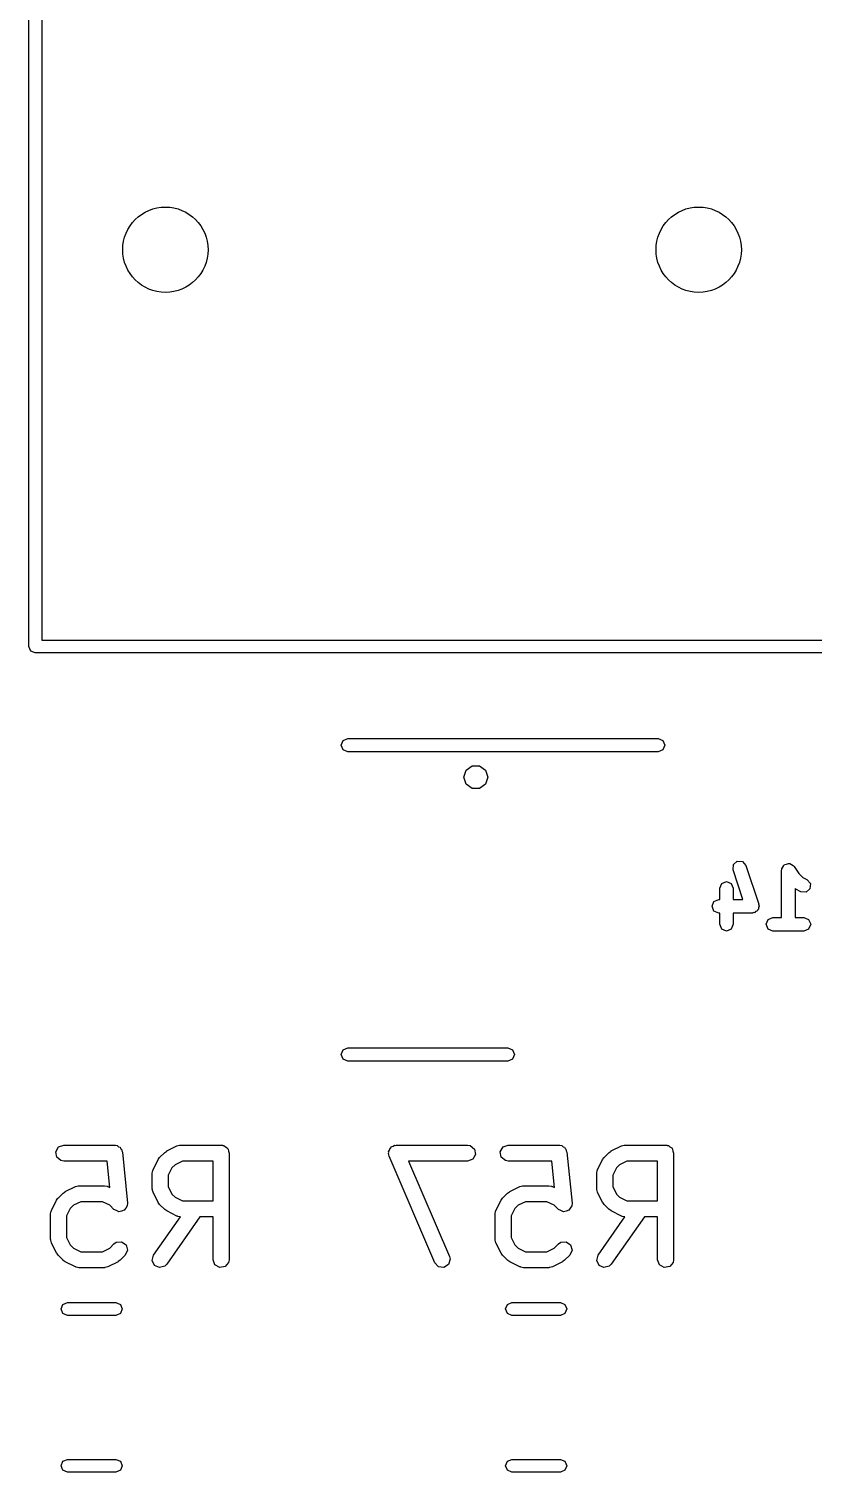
# Model space of a CAD drawing. Extents: x 62 to 228, y -146 to -46.
# Drawn here: x 110.81 to 118.16, y -125.66 to -112.13 of the extents above; entities that cross this region are included whole.
import ezdxf

# ---------------------------------------------------------------- set-up
doc = ezdxf.new("R2010")
doc.units = 0
doc.layers.add('BLACK', color=7, linetype='CONTINUOUS')

msp = doc.modelspace()

# ---------------------------------------------------------------- linework, layer by layer
at = {"layer": 'BLACK', "linetype": 'CONTINUOUS'}
for p, q in [((110.812, -117.918), (110.812, -110.478)), ((110.932, -110.538), (110.932, -117.858)), ((110.932, -117.858), (118.252, -117.858)), ((110.83, -117.961), (110.812, -117.918)), ((110.872, -117.978), (110.83, -117.961)), ((118.312, -117.978), (110.872, -117.978)), ((113.74, -118.844), (113.758, -118.8)), ((113.758, -118.8), (113.802, -118.782)), ((113.802, -118.782), (116.711, -118.782)), ((116.711, -118.782), (116.755, -118.8)), ((116.755, -118.8), (116.774, -118.844)), ((113.758, -118.889), (113.74, -118.844)), ((113.802, -118.907), (113.758, -118.889)), ((116.711, -118.907), (113.802, -118.907)), ((116.755, -118.889), (116.711, -118.907)), ((116.774, -118.844), (116.755, -118.889)), ((114.89, -119.144), (114.911, -119.078)), ((114.911, -119.078), (114.967, -119.037)), ((114.967, -119.037), (115.037, -119.037)), ((115.037, -119.037), (115.093, -119.078)), ((115.093, -119.078), (115.115, -119.144)), ((114.911, -119.211), (114.89, -119.144)), ((114.967, -119.251), (114.911, -119.211)), ((115.093, -119.211), (115.037, -119.251)), ((115.115, -119.144), (115.093, -119.211)), ((115.037, -119.251), (114.967, -119.251)), ((117.414, -120.012), (117.417, -119.964)), ((117.507, -120.291), (117.414, -120.012)), ((117.417, -119.964), (117.454, -119.932)), ((117.454, -119.932), (117.502, -119.935)), ((117.502, -119.935), (117.534, -119.972)), ((117.534, -119.972), (117.655, -120.335)), ((117.87, -120.016), (117.872, -120.01)), ((117.87, -120.461), (117.87, -120.016)), ((117.871, -120.004), (117.881, -119.988)), ((117.872, -120.01), (117.871, -120.004)), ((117.881, -119.988), (117.889, -119.971)), ((117.889, -119.971), (117.895, -119.969)), ((117.895, -119.969), (117.898, -119.963)), ((117.898, -119.963), (117.916, -119.96)), ((117.916, -119.96), (117.933, -119.953)), ((117.933, -119.953), (117.939, -119.955)), ((117.939, -119.955), (117.946, -119.954)), ((117.946, -119.954), (117.961, -119.964)), ((117.961, -119.964), (117.978, -119.971)), ((117.978, -119.971), (117.981, -119.977)), ((117.981, -119.977), (117.986, -119.981)), ((117.986, -119.981), (118.031, -120.048)), ((117.289, -120.186), (117.308, -120.141)), ((117.308, -120.141), (117.353, -120.122)), ((117.353, -120.122), (117.398, -120.141)), ((117.398, -120.141), (117.416, -120.186)), ((118.031, -120.048), (118.068, -120.085)), ((118.068, -120.085), (118.107, -120.105)), ((118.107, -120.105), (118.139, -120.141)), ((118.139, -120.141), (118.135, -120.19)), ((117.217, -120.355), (117.235, -120.31)), ((117.235, -120.31), (117.28, -120.291)), ((117.28, -120.291), (117.289, -120.291)), ((117.289, -120.291), (117.289, -120.186)), ((117.416, -120.186), (117.416, -120.291)), ((117.416, -120.291), (117.507, -120.291)), ((118.002, -120.194), (117.997, -120.188)), ((117.997, -120.188), (117.997, -120.461)), ((118.05, -120.218), (118.002, -120.194)), ((118.099, -120.222), (118.05, -120.218)), ((118.135, -120.19), (118.099, -120.222)), ((117.235, -120.4), (117.217, -120.355)), ((117.28, -120.418), (117.235, -120.4)), ((117.289, -120.418), (117.28, -120.418)), ((117.289, -120.524), (117.289, -120.418)), ((117.595, -120.418), (117.416, -120.418)), ((117.416, -120.418), (117.416, -120.524)), ((117.604, -120.414), (117.595, -120.418)), ((117.615, -120.415), (117.604, -120.414)), ((117.626, -120.405), (117.615, -120.415)), ((117.64, -120.4), (117.626, -120.405)), ((117.644, -120.39), (117.64, -120.4)), ((117.652, -120.383), (117.644, -120.39)), ((117.653, -120.369), (117.652, -120.383)), ((117.658, -120.355), (117.653, -120.369)), ((117.655, -120.335), (117.654, -120.345)), ((117.654, -120.345), (117.658, -120.355)), ((117.308, -120.569), (117.289, -120.524)), ((117.353, -120.588), (117.308, -120.569)), ((117.398, -120.569), (117.353, -120.588)), ((117.416, -120.524), (117.398, -120.569)), ((117.725, -120.524), (117.743, -120.479)), ((117.743, -120.569), (117.725, -120.524)), ((117.743, -120.479), (117.788, -120.461)), ((117.788, -120.588), (117.743, -120.569)), ((117.788, -120.461), (117.87, -120.461)), ((117.997, -120.461), (118.079, -120.461)), ((118.079, -120.461), (118.123, -120.479)), ((118.123, -120.569), (118.079, -120.588)), ((118.123, -120.479), (118.142, -120.524)), ((118.142, -120.524), (118.123, -120.569)), ((118.079, -120.588), (117.788, -120.588)), ((113.74, -121.744), (113.758, -121.7)), ((113.758, -121.789), (113.74, -121.744)), ((113.758, -121.7), (113.802, -121.682)), ((113.802, -121.807), (113.758, -121.789)), ((113.802, -121.682), (115.302, -121.682)), ((115.302, -121.682), (115.346, -121.7)), ((115.346, -121.789), (115.302, -121.807)), ((115.346, -121.7), (115.365, -121.744)), ((115.365, -121.744), (115.346, -121.789)), ((115.302, -121.807), (113.802, -121.807)), ((111.065, -122.656), (111.09, -122.611)), ((111.09, -122.611), (111.139, -122.594)), ((111.139, -122.594), (111.615, -122.594)), ((111.615, -122.594), (111.619, -122.594)), ((111.619, -122.594), (111.62, -122.594)), ((111.62, -122.594), (111.623, -122.595)), ((111.623, -122.595), (111.641, -122.598)), ((111.641, -122.598), (111.653, -122.609)), ((111.653, -122.609), (111.667, -122.615)), ((111.667, -122.615), (111.672, -122.625)), ((112.105, -122.649), (112.2, -122.602)), ((112.2, -122.602), (112.225, -122.594)), ((112.225, -122.594), (112.23, -122.595)), ((112.23, -122.595), (112.234, -122.594)), ((112.234, -122.594), (112.615, -122.594)), ((112.615, -122.594), (112.625, -122.595)), ((112.625, -122.595), (112.628, -122.595)), ((112.628, -122.595), (112.631, -122.597)), ((112.631, -122.597), (112.641, -122.598)), ((112.641, -122.598), (112.655, -122.611)), ((112.655, -122.611), (112.672, -122.621)), ((114.206, -122.619), (114.21, -122.611)), ((114.21, -122.611), (114.227, -122.605)), ((114.227, -122.605), (114.241, -122.596)), ((114.241, -122.596), (114.25, -122.597)), ((114.25, -122.597), (114.259, -122.594)), ((114.259, -122.594), (114.925, -122.594)), ((114.925, -122.594), (114.951, -122.598)), ((114.951, -122.598), (114.99, -122.631)), ((115.232, -122.656), (115.258, -122.611)), ((115.258, -122.611), (115.306, -122.594)), ((115.306, -122.594), (115.782, -122.594)), ((115.782, -122.594), (115.786, -122.594)), ((115.786, -122.594), (115.788, -122.594)), ((115.788, -122.594), (115.791, -122.595)), ((115.791, -122.595), (115.808, -122.598)), ((115.808, -122.598), (115.82, -122.609)), ((115.82, -122.609), (115.835, -122.615)), ((115.835, -122.615), (115.839, -122.625)), ((116.273, -122.649), (116.368, -122.602)), ((116.368, -122.602), (116.393, -122.594)), ((116.393, -122.594), (116.397, -122.595)), ((116.397, -122.595), (116.401, -122.594)), ((116.401, -122.594), (116.782, -122.594)), ((116.782, -122.594), (116.792, -122.595)), ((116.792, -122.595), (116.795, -122.595)), ((116.795, -122.595), (116.798, -122.597)), ((116.798, -122.597), (116.808, -122.598)), ((116.808, -122.598), (116.823, -122.611)), ((116.823, -122.611), (116.84, -122.621)), ((111.074, -122.706), (111.065, -122.656)), ((111.113, -122.739), (111.074, -122.706)), ((111.139, -122.744), (111.113, -122.739)), ((111.547, -122.744), (111.139, -122.744)), ((111.572, -122.992), (111.547, -122.744)), ((111.672, -122.625), (111.68, -122.631)), ((111.68, -122.631), (111.683, -122.647)), ((111.683, -122.647), (111.69, -122.661)), ((111.69, -122.661), (111.737, -123.138)), ((111.976, -122.826), (112.024, -122.73)), ((112.024, -122.73), (112.037, -122.712)), ((112.037, -122.712), (112.038, -122.711)), ((112.038, -122.711), (112.086, -122.663)), ((112.086, -122.663), (112.104, -122.651)), ((112.104, -122.651), (112.105, -122.649)), ((112.252, -122.744), (112.183, -122.778)), ((112.54, -122.744), (112.252, -122.744)), ((112.54, -123.118), (112.54, -122.744)), ((112.672, -122.621), (112.675, -122.627)), ((112.675, -122.627), (112.68, -122.631)), ((112.68, -122.631), (112.683, -122.65)), ((112.683, -122.65), (112.69, -122.669)), ((112.69, -122.669), (112.69, -123.669)), ((114.184, -122.673), (114.186, -122.664)), ((114.19, -122.698), (114.184, -122.673)), ((114.185, -122.656), (114.193, -122.641)), ((114.186, -122.664), (114.185, -122.656)), ((114.618, -123.698), (114.19, -122.698)), ((114.193, -122.641), (114.199, -122.624)), ((114.199, -122.624), (114.206, -122.619)), ((114.925, -122.744), (114.372, -122.744)), ((114.372, -122.744), (114.756, -123.639)), ((114.973, -122.726), (114.925, -122.744)), ((114.999, -122.682), (114.973, -122.726)), ((114.99, -122.631), (114.999, -122.682)), ((115.241, -122.706), (115.232, -122.656)), ((115.281, -122.739), (115.241, -122.706)), ((115.306, -122.744), (115.281, -122.739)), ((115.715, -122.744), (115.306, -122.744)), ((115.739, -122.992), (115.715, -122.744)), ((115.839, -122.625), (115.847, -122.631)), ((115.847, -122.631), (115.85, -122.647)), ((115.85, -122.647), (115.857, -122.661)), ((115.857, -122.661), (115.905, -123.138)), ((116.144, -122.826), (116.191, -122.73)), ((116.191, -122.73), (116.205, -122.712)), ((116.205, -122.712), (116.206, -122.711)), ((116.206, -122.711), (116.253, -122.663)), ((116.253, -122.663), (116.272, -122.651)), ((116.272, -122.651), (116.273, -122.649)), ((116.419, -122.744), (116.351, -122.778)), ((116.707, -122.744), (116.419, -122.744)), ((116.707, -123.118), (116.707, -122.744)), ((116.84, -122.621), (116.842, -122.627)), ((116.842, -122.627), (116.847, -122.631)), ((116.847, -122.631), (116.851, -122.65)), ((116.851, -122.65), (116.857, -122.669)), ((116.857, -122.669), (116.857, -123.669)), ((111.968, -122.859), (111.973, -122.834)), ((111.968, -123.002), (111.968, -122.859)), ((111.973, -122.834), (111.976, -122.83)), ((111.976, -122.83), (111.976, -122.826)), ((112.153, -122.808), (112.118, -122.877)), ((112.118, -122.877), (112.118, -122.984)), ((112.183, -122.778), (112.153, -122.808)), ((116.136, -122.859), (116.14, -122.834)), ((116.136, -123.002), (116.136, -122.859)), ((116.14, -122.834), (116.143, -122.83)), ((116.143, -122.83), (116.144, -122.826)), ((116.32, -122.808), (116.286, -122.877)), ((116.286, -122.877), (116.286, -122.984)), ((116.351, -122.778), (116.32, -122.808)), ((111.153, -123.03), (111.248, -122.983)), ((111.248, -122.983), (111.273, -122.975)), ((111.273, -122.975), (111.277, -122.976)), ((111.277, -122.976), (111.282, -122.975)), ((111.282, -122.975), (111.52, -122.975)), ((111.52, -122.975), (111.545, -122.979)), ((111.545, -122.979), (111.549, -122.982)), ((111.549, -122.982), (111.553, -122.983)), ((111.553, -122.983), (111.572, -122.992)), ((111.97, -123.006), (111.968, -123.002)), ((111.969, -123.011), (111.97, -123.006)), ((111.976, -123.036), (111.969, -123.011)), ((112.118, -122.984), (112.153, -123.053)), ((115.32, -123.03), (115.416, -122.983)), ((115.416, -122.983), (115.44, -122.975)), ((115.44, -122.975), (115.445, -122.976)), ((115.445, -122.976), (115.449, -122.975)), ((115.449, -122.975), (115.687, -122.975)), ((115.687, -122.975), (115.713, -122.979)), ((115.713, -122.979), (115.716, -122.982)), ((115.716, -122.982), (115.721, -122.983)), ((115.721, -122.983), (115.739, -122.992)), ((116.137, -123.006), (116.136, -123.002)), ((116.136, -123.011), (116.137, -123.006)), ((116.144, -123.036), (116.136, -123.011)), ((116.286, -122.984), (116.32, -123.053)), ((111.024, -123.207), (111.072, -123.111)), ((111.072, -123.111), (111.085, -123.093)), ((111.085, -123.093), (111.086, -123.092)), ((111.086, -123.092), (111.133, -123.044)), ((111.133, -123.044), (111.152, -123.031)), ((111.152, -123.031), (111.153, -123.03)), ((111.231, -123.159), (111.2, -123.189)), ((111.299, -123.125), (111.231, -123.159)), ((111.502, -123.125), (111.299, -123.125)), ((111.57, -123.159), (111.502, -123.125)), ((111.609, -123.198), (111.57, -123.159)), ((111.737, -123.138), (111.735, -123.163)), ((112.024, -123.131), (111.976, -123.036)), ((112.025, -123.132), (112.024, -123.131)), ((112.038, -123.15), (112.025, -123.132)), ((112.086, -123.198), (112.038, -123.15)), ((112.153, -123.053), (112.183, -123.083)), ((112.183, -123.083), (112.252, -123.118)), ((112.252, -123.118), (112.54, -123.118)), ((115.191, -123.207), (115.239, -123.111)), ((115.239, -123.111), (115.252, -123.093)), ((115.252, -123.093), (115.253, -123.092)), ((115.253, -123.092), (115.301, -123.044)), ((115.301, -123.044), (115.319, -123.031)), ((115.319, -123.031), (115.32, -123.03)), ((115.398, -123.159), (115.368, -123.189)), ((115.467, -123.125), (115.398, -123.159)), ((115.669, -123.125), (115.467, -123.125)), ((115.738, -123.159), (115.669, -123.125)), ((115.777, -123.198), (115.738, -123.159)), ((115.905, -123.138), (115.903, -123.163)), ((116.191, -123.131), (116.144, -123.036)), ((116.193, -123.132), (116.191, -123.131)), ((116.206, -123.15), (116.193, -123.132)), ((116.253, -123.198), (116.206, -123.15)), ((116.32, -123.053), (116.351, -123.083)), ((116.351, -123.083), (116.419, -123.118)), ((116.419, -123.118), (116.707, -123.118)), ((111.016, -123.24), (111.021, -123.215)), ((111.016, -123.478), (111.016, -123.24)), ((111.021, -123.215), (111.023, -123.211)), ((111.023, -123.211), (111.024, -123.207)), ((111.2, -123.189), (111.166, -123.258)), ((111.166, -123.258), (111.166, -123.461)), ((111.61, -123.198), (111.609, -123.198)), ((111.61, -123.199), (111.61, -123.198)), ((111.633, -123.209), (111.61, -123.199)), ((111.656, -123.22), (111.633, -123.209)), ((111.657, -123.22), (111.656, -123.22)), ((111.656, -123.22), (111.656, -123.22)), ((111.681, -123.213), (111.657, -123.22)), ((111.706, -123.206), (111.681, -123.213)), ((111.721, -123.185), (111.706, -123.206)), ((111.706, -123.206), (111.706, -123.206)), ((111.706, -123.206), (111.706, -123.206)), ((111.735, -123.164), (111.721, -123.185)), ((111.735, -123.163), (111.735, -123.164)), ((111.735, -123.164), (111.735, -123.164)), ((111.982, -123.626), (112.233, -123.267)), ((112.087, -123.199), (112.086, -123.198)), ((112.105, -123.212), (112.087, -123.199)), ((112.2, -123.26), (112.105, -123.212)), ((112.416, -123.268), (112.105, -123.712)), ((112.205, -123.26), (112.2, -123.26)), ((112.208, -123.263), (112.205, -123.26)), ((112.233, -123.267), (112.208, -123.263)), ((112.54, -123.268), (112.416, -123.268)), ((112.54, -123.669), (112.54, -123.268)), ((115.184, -123.24), (115.188, -123.215)), ((115.184, -123.478), (115.184, -123.24)), ((115.188, -123.215), (115.191, -123.211)), ((115.191, -123.211), (115.191, -123.207)), ((115.368, -123.189), (115.334, -123.258)), ((115.334, -123.258), (115.334, -123.461)), ((115.778, -123.199), (115.777, -123.198)), ((115.777, -123.198), (115.777, -123.198)), ((115.801, -123.209), (115.778, -123.199)), ((115.823, -123.22), (115.801, -123.209)), ((115.824, -123.22), (115.823, -123.22)), ((115.849, -123.213), (115.824, -123.22)), ((115.824, -123.22), (115.824, -123.22)), ((115.873, -123.206), (115.849, -123.213)), ((115.874, -123.206), (115.873, -123.206)), ((115.873, -123.206), (115.873, -123.206)), ((115.888, -123.185), (115.874, -123.206)), ((115.902, -123.164), (115.888, -123.185)), ((115.903, -123.163), (115.902, -123.164)), ((115.902, -123.164), (115.902, -123.164)), ((116.15, -123.626), (116.4, -123.267)), ((116.255, -123.199), (116.253, -123.198)), ((116.273, -123.212), (116.255, -123.199)), ((116.583, -123.268), (116.272, -123.712)), ((116.368, -123.26), (116.273, -123.212)), ((116.372, -123.26), (116.368, -123.26)), ((116.376, -123.263), (116.372, -123.26)), ((116.4, -123.267), (116.376, -123.263)), ((116.707, -123.268), (116.583, -123.268)), ((116.707, -123.669), (116.707, -123.268)), ((111.018, -123.483), (111.016, -123.478)), ((111.017, -123.487), (111.018, -123.483)), ((111.024, -123.512), (111.017, -123.487)), ((111.072, -123.607), (111.024, -123.512)), ((111.166, -123.461), (111.2, -123.529)), ((111.2, -123.529), (111.231, -123.56)), ((111.231, -123.56), (111.299, -123.594)), ((111.502, -123.594), (111.57, -123.56)), ((111.57, -123.56), (111.609, -123.521)), ((111.609, -123.521), (111.631, -123.506)), ((111.631, -123.506), (111.682, -123.501)), ((111.682, -123.501), (111.724, -123.531)), ((111.724, -123.531), (111.737, -123.58)), ((115.185, -123.483), (115.184, -123.478)), ((115.184, -123.487), (115.185, -123.483)), ((115.191, -123.512), (115.184, -123.487)), ((115.239, -123.607), (115.191, -123.512)), ((115.334, -123.461), (115.368, -123.529)), ((115.368, -123.529), (115.398, -123.56)), ((115.398, -123.56), (115.467, -123.594)), ((115.669, -123.594), (115.738, -123.56)), ((115.738, -123.56), (115.777, -123.521)), ((115.777, -123.521), (115.798, -123.506)), ((115.798, -123.506), (115.849, -123.501)), ((115.849, -123.501), (115.891, -123.531)), ((115.891, -123.531), (115.905, -123.58)), ((111.073, -123.608), (111.072, -123.607)), ((111.086, -123.627), (111.073, -123.608)), ((111.133, -123.674), (111.086, -123.627)), ((111.135, -123.675), (111.133, -123.674)), ((111.153, -123.688), (111.135, -123.675)), ((111.248, -123.736), (111.153, -123.688)), ((111.299, -123.594), (111.502, -123.594)), ((111.648, -123.688), (111.553, -123.736)), ((111.65, -123.687), (111.648, -123.688)), ((111.668, -123.674), (111.65, -123.687)), ((111.716, -123.627), (111.668, -123.674)), ((111.737, -123.58), (111.716, -123.627)), ((111.969, -123.675), (111.982, -123.626)), ((111.99, -123.722), (111.969, -123.675)), ((112.557, -123.717), (112.54, -123.669)), ((112.685, -123.694), (112.652, -123.734)), ((112.69, -123.669), (112.685, -123.694)), ((114.653, -123.736), (114.618, -123.698)), ((114.762, -123.665), (114.747, -123.714)), ((114.756, -123.639), (114.762, -123.665)), ((115.24, -123.608), (115.239, -123.607)), ((115.253, -123.627), (115.24, -123.608)), ((115.301, -123.674), (115.253, -123.627)), ((115.302, -123.675), (115.301, -123.674)), ((115.32, -123.688), (115.302, -123.675)), ((115.416, -123.736), (115.32, -123.688)), ((115.467, -123.594), (115.669, -123.594)), ((115.816, -123.688), (115.721, -123.736)), ((115.817, -123.687), (115.816, -123.688)), ((115.835, -123.674), (115.817, -123.687)), ((115.883, -123.627), (115.835, -123.674)), ((115.905, -123.58), (115.883, -123.627)), ((116.136, -123.675), (116.15, -123.626)), ((116.158, -123.722), (116.136, -123.675)), ((116.725, -123.717), (116.707, -123.669)), ((116.853, -123.694), (116.82, -123.734)), ((116.857, -123.669), (116.853, -123.694)), ((111.252, -123.736), (111.248, -123.736)), ((111.256, -123.739), (111.252, -123.736)), ((111.282, -123.744), (111.256, -123.739)), ((111.52, -123.744), (111.282, -123.744)), ((111.524, -123.742), (111.52, -123.744)), ((111.528, -123.743), (111.524, -123.742)), ((111.553, -123.736), (111.528, -123.743)), ((112.037, -123.743), (111.99, -123.722)), ((112.086, -123.73), (112.037, -123.743)), ((112.105, -123.712), (112.086, -123.73)), ((112.602, -123.743), (112.557, -123.717)), ((112.652, -123.734), (112.602, -123.743)), ((114.704, -123.742), (114.653, -123.736)), ((114.747, -123.714), (114.704, -123.742)), ((115.42, -123.736), (115.416, -123.736)), ((115.423, -123.739), (115.42, -123.736)), ((115.449, -123.744), (115.423, -123.739)), ((115.687, -123.744), (115.449, -123.744)), ((115.691, -123.742), (115.687, -123.744)), ((115.696, -123.743), (115.691, -123.742)), ((115.721, -123.736), (115.696, -123.743)), ((116.204, -123.743), (116.158, -123.722)), ((116.254, -123.73), (116.204, -123.743)), ((116.272, -123.712), (116.254, -123.73)), ((116.769, -123.743), (116.725, -123.717)), ((116.82, -123.734), (116.769, -123.743)), ((111.114, -124.131), (111.131, -124.089)), ((111.131, -124.089), (111.174, -124.071)), ((111.174, -124.071), (111.628, -124.071)), ((111.628, -124.071), (111.67, -124.089)), ((111.67, -124.089), (111.688, -124.131)), ((115.281, -124.131), (115.299, -124.089)), ((115.299, -124.089), (115.341, -124.071)), ((115.341, -124.071), (115.795, -124.071)), ((115.795, -124.071), (115.838, -124.089)), ((115.838, -124.089), (115.855, -124.131)), ((111.131, -124.174), (111.114, -124.131)), ((111.174, -124.191), (111.131, -124.174)), ((111.628, -124.191), (111.174, -124.191)), ((111.67, -124.174), (111.628, -124.191)), ((111.688, -124.131), (111.67, -124.174)), ((115.299, -124.174), (115.281, -124.131)), ((115.341, -124.191), (115.299, -124.174)), ((115.795, -124.191), (115.341, -124.191)), ((115.838, -124.174), (115.795, -124.191)), ((115.855, -124.131), (115.838, -124.174)), ((111.114, -125.601), (111.131, -125.559)), ((111.131, -125.559), (111.174, -125.541)), ((111.174, -125.541), (111.628, -125.541)), ((111.628, -125.541), (111.67, -125.559)), ((111.67, -125.559), (111.688, -125.601)), ((115.281, -125.601), (115.299, -125.559)), ((115.299, -125.559), (115.341, -125.541)), ((115.341, -125.541), (115.795, -125.541)), ((115.795, -125.541), (115.838, -125.559)), ((115.838, -125.559), (115.855, -125.601)), ((111.131, -125.644), (111.114, -125.601)), ((111.174, -125.661), (111.131, -125.644)), ((111.628, -125.661), (111.174, -125.661)), ((111.67, -125.644), (111.628, -125.661)), ((111.688, -125.601), (111.67, -125.644)), ((115.299, -125.644), (115.281, -125.601)), ((115.341, -125.661), (115.299, -125.644)), ((115.795, -125.661), (115.341, -125.661)), ((115.838, -125.644), (115.795, -125.661)), ((115.855, -125.601), (115.838, -125.644))]:
    msp.add_line(p, q, dxfattribs=at)
at = {"layer": 'BLACK'}
for centre in [(112.092, -114.198), (117.092, -114.198)]:
    msp.add_circle(centre, 0.4, dxfattribs=at)

doc.saveas('drawing.dxf')
